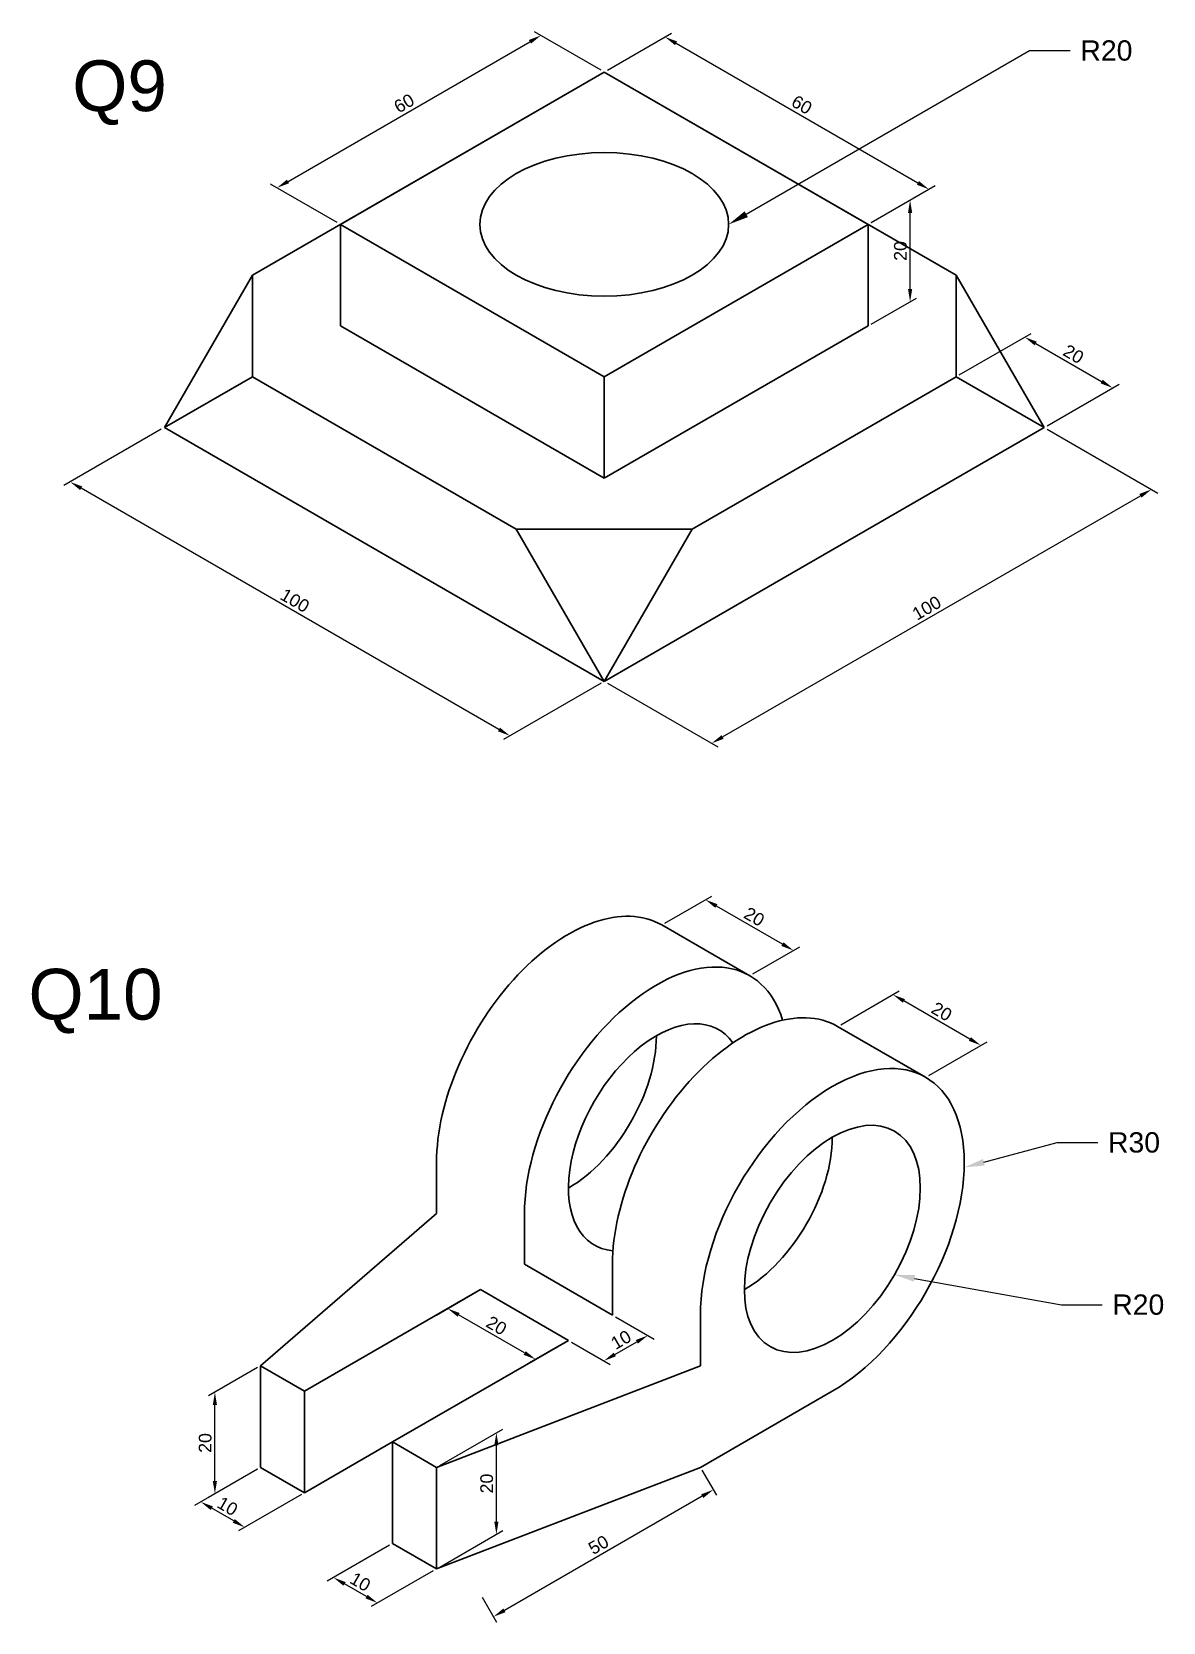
# Model space of a CAD drawing. Header units: millimetres. Extents: x 137 to 7220, y 7466 to 9893.
# Drawn here: x 3538.2 to 3761, y 7785 to 8098.3 of the extents above; entities that cross this region are included whole.
import ezdxf
from ezdxf import colors
from ezdxf.entities.mleader import LeaderData, LeaderLine
from ezdxf.math import Vec2, Vec3

# ---------------------------------------------------------------- set-up
doc = ezdxf.new("R2010")
doc.units = ezdxf.units.MM
doc.header["$PDMODE"] = 35
doc.header["$PDSIZE"] = 3
doc.layers.add('Dimensions', color=1, linetype='Continuous')
doc.layers.add('Text', color=7, linetype='Continuous')
doc.layers.add('Object', color=7, linetype='Continuous', lineweight=30)
doc.styles.get("Standard").update_dxf_attribs({"font": 'arial.ttf'})
doc.dimstyles.new('ISO-25', dxfattribs={"dimtxt": 2.5, "dimasz": 2.5, "dimexe": 1.25, "dimexo": 0.625, "dimtad": 1, "dimdec": 0, "dimtxsty": 'Standard', "dimcen": 2.5, "dimadec": 0, "dimazin": 0, "dimtfac": 1, "dimtdec": 0, "dimtmove": 0, "dimatfit": 3, "dimfxl": 1, "dimarcsym": 0})

# ---------------------------------------------------------------- blocks, each defined once
blk = doc.blocks.new('*D1016')
at = {"layer": 'Defpoints', "color": 0, "transparency": 16777216}
for p in [(3737.52, 8020.33), (3758.66, 8008.13), (3650.92, 7970.33)]:
    blk.add_point(p, dxfattribs=at)
at = {"layer": 'Dimensions', "color": 0, "lineweight": -2, "transparency": 16777216}
for p, q in [((3738.15, 8019.97), (3759.91, 8007.41)), ((3674.23, 7959.38), (3756.5, 8006.88)), ((3651.55, 7969.97), (3673.31, 7957.41))]:
    blk.add_line(p, q, dxfattribs=at)
at = {"layer": 'Dimensions', "color": 0, "transparency": 16777216}
for points in [[(3756.29, 8007.24), (3756.71, 8006.52), (3758.66, 8008.13)], [(3674.02, 7959.74), (3674.43, 7959.02), (3672.06, 7958.13)]]:
    blk.add_solid(points, dxfattribs=at)
at = {"layer": 'Dimensions', "color": 0, "transparency": 16777216, "insert": (3714.41, 7984.78), "char_height": 2.5, "attachment_point": 5, "rotation": 30}
blk.add_mtext('100', dxfattribs=at)
blk = doc.blocks.new('*D1017')
at = {"layer": 'Defpoints', "color": 0, "transparency": 16777216}
for p in [(3564.32, 8020.33), (3545.75, 8009.61), (3650.92, 7970.33)]:
    blk.add_point(p, dxfattribs=at)
at = {"layer": 'Dimensions', "color": 0, "lineweight": -2, "transparency": 16777216}
for p, q in [((3563.69, 8019.97), (3544.5, 8008.89)), ((3630.19, 7960.86), (3547.91, 8008.36)), ((3650.3, 7969.97), (3631.1, 7958.89))]:
    blk.add_line(p, q, dxfattribs=at)
at = {"layer": 'Dimensions', "color": 0, "transparency": 16777216}
for points in [[(3548.12, 8008.72), (3547.71, 8008), (3545.75, 8009.61)], [(3630.39, 7961.22), (3629.98, 7960.5), (3632.35, 7959.61)]]:
    blk.add_solid(points, dxfattribs=at)
at = {"layer": 'Dimensions', "color": 0, "transparency": 16777216, "insert": (3590, 7986.26), "char_height": 2.5, "attachment_point": 5, "rotation": 330}
blk.add_mtext('100', dxfattribs=at)
blk = doc.blocks.new('*D1018')
at = {"layer": 'Defpoints', "color": 0, "transparency": 16777216}
for p in [(3638.44, 8097.54), (3650.92, 8090.33), (3598.96, 8060.33)]:
    blk.add_point(p, dxfattribs=at)
at = {"layer": 'Dimensions', "color": 0, "lineweight": -2, "transparency": 16777216}
for p, q in [((3650.3, 8090.69), (3637.19, 8098.26)), ((3588.65, 8068.79), (3636.28, 8096.29)), ((3598.34, 8060.69), (3585.23, 8068.26))]:
    blk.add_line(p, q, dxfattribs=at)
at = {"layer": 'Dimensions', "color": 0, "transparency": 16777216}
for points in [[(3636.07, 8096.65), (3636.49, 8095.93), (3638.44, 8097.54)], [(3588.44, 8069.15), (3588.86, 8068.43), (3586.48, 8067.54)]]:
    blk.add_solid(points, dxfattribs=at)
at = {"layer": 'Dimensions', "color": 0, "transparency": 16777216, "insert": (3611.51, 8084.18), "char_height": 2.5, "attachment_point": 5, "rotation": 30}
blk.add_mtext('60', dxfattribs=at)
blk = doc.blocks.new('*D1019')
at = {"layer": 'Defpoints', "color": 0, "transparency": 16777216}
for p in [(3650.92, 8090.33), (3714.85, 8067.24), (3702.88, 8060.33)]:
    blk.add_point(p, dxfattribs=at)
at = {"layer": 'Dimensions', "color": 0, "lineweight": -2, "transparency": 16777216}
for p, q in [((3651.55, 8090.69), (3664.14, 8097.97)), ((3665.06, 8095.99), (3712.69, 8068.49)), ((3703.51, 8060.69), (3716.1, 8067.97))]:
    blk.add_line(p, q, dxfattribs=at)
at = {"layer": 'Dimensions', "color": 0, "transparency": 16777216}
for points in [[(3665.26, 8096.36), (3664.85, 8095.63), (3662.89, 8097.24)], [(3712.9, 8068.86), (3712.48, 8068.13), (3714.85, 8067.24)]]:
    blk.add_solid(points, dxfattribs=at)
at = {"layer": 'Dimensions', "color": 0, "transparency": 16777216, "insert": (3689.82, 8083.89), "char_height": 2.5, "attachment_point": 5, "rotation": 330}
blk.add_mtext('60', dxfattribs=at)
blk = doc.blocks.new('*D1020')
at = {"layer": 'Defpoints', "color": 0, "transparency": 16777216}
for p in [(3711.14, 8065.1), (3702.88, 8060.33), (3702.88, 8040.33)]:
    blk.add_point(p, dxfattribs=at)
at = {"layer": 'Dimensions', "color": 0, "lineweight": -2, "transparency": 16777216}
for p, q in [((3703.51, 8060.69), (3712.39, 8065.82)), ((3711.14, 8047.6), (3711.14, 8062.6)), ((3703.51, 8040.69), (3712.39, 8045.82))]:
    blk.add_line(p, q, dxfattribs=at)
at = {"layer": 'Dimensions', "color": 0, "transparency": 16777216}
for points in [[(3710.73, 8062.6), (3711.56, 8062.6), (3711.14, 8065.1)], [(3710.73, 8047.6), (3711.56, 8047.6), (3711.14, 8045.1)]]:
    blk.add_solid(points, dxfattribs=at)
at = {"layer": 'Dimensions', "color": 0, "transparency": 16777216, "insert": (3709.24, 8055.1), "char_height": 2.5, "attachment_point": 5, "rotation": 90}
blk.add_mtext('20', dxfattribs=at)
blk = doc.blocks.new('*D1021')
at = {"layer": 'Defpoints', "color": 0, "transparency": 16777216}
for p in [(3720.2, 8030.33), (3751.03, 8028.13), (3737.52, 8020.33)]:
    blk.add_point(p, dxfattribs=at)
at = {"layer": 'Dimensions', "color": 0, "lineweight": -2, "transparency": 16777216}
for p, q in [((3720.83, 8030.69), (3734.96, 8038.85)), ((3735.87, 8036.88), (3748.86, 8029.38)), ((3738.15, 8020.69), (3752.28, 8028.85))]:
    blk.add_line(p, q, dxfattribs=at)
at = {"layer": 'Dimensions', "color": 0, "transparency": 16777216}
for points in [[(3736.08, 8037.24), (3735.66, 8036.52), (3733.71, 8038.13)], [(3749.07, 8029.74), (3748.66, 8029.02), (3751.03, 8028.13)]]:
    blk.add_solid(points, dxfattribs=at)
at = {"layer": 'Dimensions', "color": 0, "transparency": 16777216, "insert": (3743.32, 8034.78), "char_height": 2.5, "attachment_point": 5, "rotation": 330}
blk.add_mtext('20', dxfattribs=at)
blk = doc.blocks.new('*D1022')
at = {"layer": 'Defpoints', "color": 0, "transparency": 16777216}
for p in [(3609.23, 7800.54), (3597.61, 7793.83), (3617.89, 7795.54)]:
    blk.add_point(p, dxfattribs=at)
at = {"layer": 'Dimensions', "color": 0, "lineweight": -2, "transparency": 16777216}
for p, q in [((3608.6, 7800.18), (3596.36, 7793.11)), ((3617.26, 7795.18), (3605.02, 7788.11)), ((3604.11, 7790.08), (3599.78, 7792.58))]:
    blk.add_line(p, q, dxfattribs=at)
at = {"layer": 'Dimensions', "color": 0, "transparency": 16777216}
for points in [[(3599.99, 7792.94), (3599.57, 7792.22), (3597.61, 7793.83)], [(3604.32, 7790.44), (3603.9, 7789.72), (3606.27, 7788.83)]]:
    blk.add_solid(points, dxfattribs=at)
at = {"layer": 'Dimensions', "color": 0, "transparency": 16777216, "insert": (3602.89, 7792.98), "char_height": 2.5, "attachment_point": 5, "rotation": 330}
blk.add_mtext('10', dxfattribs=at)
blk = doc.blocks.new('*D1023')
at = {"layer": 'Defpoints', "color": 0, "transparency": 16777216}
for p in [(3583.25, 7815.54), (3571.46, 7808.74), (3591.91, 7810.54)]:
    blk.add_point(p, dxfattribs=at)
at = {"layer": 'Dimensions', "color": 0, "lineweight": -2, "transparency": 16777216}
for p, q in [((3582.62, 7815.18), (3570.21, 7808.01)), ((3591.28, 7810.18), (3578.87, 7803.01)), ((3577.96, 7804.99), (3573.63, 7807.49))]:
    blk.add_line(p, q, dxfattribs=at)
at = {"layer": 'Dimensions', "color": 0, "transparency": 16777216}
for points in [[(3573.84, 7807.85), (3573.42, 7807.13), (3571.46, 7808.74)], [(3578.17, 7805.35), (3577.75, 7804.63), (3580.12, 7803.74)]]:
    blk.add_solid(points, dxfattribs=at)
at = {"layer": 'Dimensions', "color": 0, "transparency": 16777216, "insert": (3576.74, 7807.88), "char_height": 2.5, "attachment_point": 5, "rotation": 330}
blk.add_mtext('10', dxfattribs=at)
blk = doc.blocks.new('*D1024')
at = {"layer": 'Defpoints', "color": 0, "transparency": 16777216}
for p in [(3583.25, 7835.54), (3574.25, 7830.34), (3583.25, 7815.54)]:
    blk.add_point(p, dxfattribs=at)
at = {"layer": 'Dimensions', "color": 0, "lineweight": -2, "transparency": 16777216}
for p, q in [((3582.62, 7835.18), (3573, 7829.62)), ((3574.25, 7812.84), (3574.25, 7827.84)), ((3582.62, 7815.18), (3573, 7809.62))]:
    blk.add_line(p, q, dxfattribs=at)
at = {"layer": 'Dimensions', "color": 0, "transparency": 16777216}
for points in [[(3573.83, 7827.84), (3574.66, 7827.84), (3574.25, 7830.34)], [(3573.83, 7812.84), (3574.66, 7812.84), (3574.25, 7810.34)]]:
    blk.add_solid(points, dxfattribs=at)
at = {"layer": 'Dimensions', "color": 0, "transparency": 16777216, "insert": (3572.34, 7820.34), "char_height": 2.5, "attachment_point": 5, "rotation": 90}
blk.add_mtext('20', dxfattribs=at)
blk = doc.blocks.new('*D1025')
at = {"layer": 'Defpoints', "color": 0, "transparency": 16777216}
for p in [(3629.68, 7822.35), (3617.89, 7815.54), (3617.89, 7795.54)]:
    blk.add_point(p, dxfattribs=at)
at = {"layer": 'Dimensions', "color": 0, "lineweight": -2, "transparency": 16777216}
for p, q in [((3618.51, 7815.9), (3630.93, 7823.07)), ((3629.68, 7804.85), (3629.68, 7819.85)), ((3618.51, 7795.9), (3630.93, 7803.07))]:
    blk.add_line(p, q, dxfattribs=at)
at = {"layer": 'Dimensions', "color": 0, "transparency": 16777216}
for points in [[(3629.26, 7819.85), (3630.1, 7819.85), (3629.68, 7822.35)], [(3629.26, 7804.85), (3630.1, 7804.85), (3629.68, 7802.35)]]:
    blk.add_solid(points, dxfattribs=at)
at = {"layer": 'Dimensions', "color": 0, "transparency": 16777216, "insert": (3627.78, 7812.35), "char_height": 2.5, "attachment_point": 5, "rotation": 90}
blk.add_mtext('20', dxfattribs=at)
blk = doc.blocks.new('*D1026')
at = {"layer": 'Defpoints', "color": 0, "transparency": 16777216}
for p in [(3669.85, 7815.54), (3626.55, 7790.54), (3629.1, 7786.12)]:
    blk.add_point(p, dxfattribs=at)
at = {"layer": 'Dimensions', "color": 0, "lineweight": -2, "transparency": 16777216}
for p, q in [((3670.16, 7815), (3673.02, 7810.04)), ((3670.23, 7809.87), (3631.26, 7787.37)), ((3626.86, 7790), (3629.72, 7785.04))]:
    blk.add_line(p, q, dxfattribs=at)
at = {"layer": 'Dimensions', "color": 0, "transparency": 16777216}
for points in [[(3670.02, 7810.24), (3670.44, 7809.51), (3672.4, 7811.12)], [(3631.05, 7787.74), (3631.47, 7787.01), (3629.1, 7786.12)]]:
    blk.add_solid(points, dxfattribs=at)
at = {"layer": 'Dimensions', "color": 0, "transparency": 16777216, "insert": (3649.8, 7800.27), "char_height": 2.5, "attachment_point": 5, "rotation": 30}
blk.add_mtext('50', dxfattribs=at)
blk = doc.blocks.new('*D1027')
at = {"layer": 'Defpoints', "color": 0, "transparency": 16777216}
for p in [(3626.55, 7850.54), (3620.09, 7846.81), (3643.87, 7840.54)]:
    blk.add_point(p, dxfattribs=at)
at = {"layer": 'Dimensions', "color": 0, "lineweight": -2, "transparency": 16777216}
for p, q in [((3625.92, 7850.18), (3618.84, 7846.09)), ((3635.24, 7838.06), (3622.25, 7845.56)), ((3643.24, 7840.18), (3636.16, 7836.09))]:
    blk.add_line(p, q, dxfattribs=at)
at = {"layer": 'Dimensions', "color": 0, "transparency": 16777216}
for points in [[(3622.46, 7845.92), (3622.04, 7845.2), (3620.09, 7846.81)], [(3635.45, 7838.42), (3635.03, 7837.7), (3637.41, 7836.81)]]:
    blk.add_solid(points, dxfattribs=at)
at = {"layer": 'Dimensions', "color": 0, "transparency": 16777216, "insert": (3629.7, 7843.46), "char_height": 2.5, "attachment_point": 5, "rotation": 330}
blk.add_mtext('20', dxfattribs=at)
blk = doc.blocks.new('*D931')
at = {"layer": 'Defpoints', "color": 0, "transparency": 16777216}
for p in [(3652.53, 7845.54), (3643.87, 7840.54), (3659.5, 7841.51)]:
    blk.add_point(p, dxfattribs=at)
at = {"layer": 'Dimensions', "color": 0, "lineweight": -2, "transparency": 16777216}
for p, q in [((3653.15, 7845.18), (3660.75, 7840.79)), ((3644.49, 7840.18), (3652.09, 7835.79)), ((3653.01, 7837.76), (3657.34, 7840.26))]:
    blk.add_line(p, q, dxfattribs=at)
at = {"layer": 'Dimensions', "color": 0, "transparency": 16777216}
for points in [[(3657.13, 7840.62), (3657.54, 7839.9), (3659.5, 7841.51)], [(3652.8, 7838.12), (3653.21, 7837.4), (3650.84, 7836.51)]]:
    blk.add_solid(points, dxfattribs=at)
at = {"layer": 'Dimensions', "color": 0, "transparency": 16777216, "insert": (3654.22, 7840.66), "char_height": 2.5, "attachment_point": 5, "rotation": 30}
blk.add_mtext('10', dxfattribs=at)
blk = doc.blocks.new('*D1028')
at = {"layer": 'Defpoints', "color": 0, "transparency": 16777216}
for p in [(3707.76, 7908.64), (3696.88, 7902.36), (3714.2, 7892.36)]:
    blk.add_point(p, dxfattribs=at)
at = {"layer": 'Dimensions', "color": 0, "lineweight": -2, "transparency": 16777216}
for p, q in [((3697.5, 7902.72), (3709.01, 7909.36)), ((3722.91, 7899.89), (3709.92, 7907.39)), ((3714.83, 7892.72), (3726.33, 7899.36))]:
    blk.add_line(p, q, dxfattribs=at)
at = {"layer": 'Dimensions', "color": 0, "transparency": 16777216}
for points in [[(3710.13, 7907.75), (3709.72, 7907.03), (3707.76, 7908.64)], [(3723.12, 7900.25), (3722.71, 7899.53), (3725.08, 7898.64)]]:
    blk.add_solid(points, dxfattribs=at)
at = {"layer": 'Dimensions', "color": 0, "transparency": 16777216, "insert": (3717.37, 7905.29), "char_height": 2.5, "attachment_point": 5, "rotation": 330}
blk.add_mtext('20', dxfattribs=at)
blk = doc.blocks.new('*D1029')
at = {"layer": 'Defpoints', "color": 0, "transparency": 16777216}
for p in [(3670.85, 7927.33), (3662.24, 7922.36), (3679.56, 7912.36)]:
    blk.add_point(p, dxfattribs=at)
at = {"layer": 'Dimensions', "color": 0, "lineweight": -2, "transparency": 16777216}
for p, q in [((3662.86, 7922.72), (3672.1, 7928.05)), ((3686, 7918.58), (3673.01, 7926.08)), ((3680.18, 7912.72), (3689.42, 7918.05))]:
    blk.add_line(p, q, dxfattribs=at)
at = {"layer": 'Dimensions', "color": 0, "transparency": 16777216}
for points in [[(3673.22, 7926.44), (3672.8, 7925.72), (3670.85, 7927.33)], [(3686.21, 7918.94), (3685.79, 7918.22), (3688.17, 7917.33)]]:
    blk.add_solid(points, dxfattribs=at)
at = {"layer": 'Dimensions', "color": 0, "transparency": 16777216, "insert": (3680.46, 7923.98), "char_height": 2.5, "attachment_point": 5, "rotation": 330}
blk.add_mtext('20', dxfattribs=at)

msp = doc.modelspace()

# ---------------------------------------------------------------- linework, layer by layer
at = {"layer": 'Object'}
for p, q in [((3581.64, 8050.334), (3650.922, 8090.334)), ((3598.961, 8060.334), (3650.922, 8090.334)), ((3650.922, 8090.334), (3720.204, 8050.334)), ((3650.922, 8090.334), (3702.884, 8060.334)), ((3598.961, 8040.334), (3598.961, 8060.334)), ((3650.922, 8030.334), (3598.961, 8060.334)), ((3702.884, 8060.334), (3650.922, 8030.334)), ((3702.884, 8060.334), (3650.922, 8030.334)), ((3702.884, 8040.334), (3702.884, 8060.334)), ((3581.64, 8050.334), (3564.32, 8020.334)), ((3581.64, 8030.334), (3581.64, 8050.334)), ((3720.204, 8050.334), (3737.525, 8020.334)), ((3720.204, 8030.334), (3720.204, 8050.334)), ((3598.961, 8040.334), (3650.922, 8010.334)), ((3650.922, 8010.334), (3702.884, 8040.334)), ((3650.922, 8010.334), (3702.884, 8040.334)), ((3564.32, 8020.334), (3581.64, 8030.334)), ((3633.602, 8000.334), (3581.64, 8030.334)), ((3650.922, 8030.334), (3650.922, 8010.334)), ((3720.204, 8030.334), (3668.243, 8000.334)), ((3720.204, 8030.334), (3737.525, 8020.334)), ((3720.204, 8030.334), (3737.525, 8020.334)), ((3650.922, 7970.334), (3564.32, 8020.334)), ((3737.525, 8020.334), (3650.922, 7970.334)), ((3633.602, 8000.334), (3650.922, 7970.334)), ((3633.602, 8000.334), (3668.243, 8000.334)), ((3668.243, 8000.334), (3650.922, 7970.334)), ((3679.559, 7912.359), (3662.239, 7922.359)), ((3714.2, 7892.359), (3696.88, 7902.359)), ((3617.887, 7865.539), (3617.887, 7875.539)), ((3617.887, 7875.539), (3617.887, 7865.539)), ((3617.887, 7865.539), (3583.246, 7835.539)), ((3635.207, 7855.539), (3635.207, 7865.539)), ((3652.528, 7845.539), (3635.207, 7855.539)), ((3652.528, 7845.539), (3652.528, 7855.539)), ((3626.547, 7850.539), (3591.906, 7830.539)), ((3617.887, 7845.539), (3626.547, 7850.539)), ((3643.867, 7840.539), (3626.547, 7850.539)), ((3669.848, 7845.539), (3669.848, 7835.539)), ((3609.226, 7820.539), (3643.867, 7840.539)), ((3583.246, 7815.539), (3583.246, 7835.539)), ((3583.246, 7835.539), (3591.906, 7830.539)), ((3669.848, 7835.539), (3617.887, 7815.539)), ((3591.906, 7830.539), (3591.906, 7810.539)), ((3669.848, 7815.539), (3695.829, 7830.539)), ((3591.906, 7810.539), (3609.226, 7820.539)), ((3609.226, 7800.539), (3609.226, 7820.539)), ((3609.226, 7820.539), (3617.887, 7815.539)), ((3591.906, 7810.539), (3583.246, 7815.539)), ((3617.887, 7795.539), (3669.848, 7815.539)), ((3617.887, 7815.539), (3617.887, 7795.539)), ((3617.887, 7795.539), (3609.226, 7800.539))]:
    msp.add_line(p, q, dxfattribs=at)
for centre, major_axis in [((3650.922, 8060.334), (-24.495, 0)), ((3695.829, 7860.539), (-12.247, -21.213))]:
    msp.add_ellipse(centre, major_axis=major_axis, ratio=0.5773503, dxfattribs=at)
for centre, major_axis, start_param, end_param in [((3643.867, 7890.539), (-18.371, -31.82), 3.1415927, 5.4977871), ((3661.188, 7880.539), (-18.371, -31.82), 2.65071, 5.4977871), ((3678.508, 7870.539), (-18.371, -31.82), 3.1415927, 5.4977871), ((3661.188, 7880.539), (-12.247, -21.213), 2.8732176, 6.5515604), ((3643.867, 7890.539), (-12.247, -21.213), 0.7853982, 2.3561945), ((3695.829, 7860.539), (-18.371, -31.82), 0.7853982, 5.4977871), ((3678.508, 7870.539), (-12.247, -21.213), 2.8732176, 2.8797933), ((3678.508, 7870.539), (-12.247, -21.213), 7.0685835, 8.6393798)]:
    msp.add_ellipse(centre, major_axis=major_axis, ratio=0.5773503, start_param=start_param, end_param=end_param, dxfattribs=at)

# ---------------------------------------------------------------- texts
at = {"layer": 'Text'}
for s, p in [('Q9', (3546.163, 8082.634)), ('Q10', (3537.535, 7903.717))]:
    msp.add_text(s, height=10, dxfattribs=at).set_placement(p)

# ---------------------------------------------------------------- dimensions: what is measured, and where the dimension line sits
at = {"layer": 'Dimensions'}
for p1, p2, distance, picture, middle in [((3598.961, 8060.334), (3650.922, 8090.334), 12.478, '*D1018', (3611.513, 8084.185)), ((3650.922, 8090.334), (3702.884, 8060.334), 11.969, '*D1019', (3689.823, 8083.891)), ((3720.204, 8030.334), (3737.525, 8020.334), 13.504, '*D1021', (3743.319, 8034.777)), ((3650.922, 7970.334), (3564.32, 8020.334), 18.571, '*D1017', (3590.001, 7986.259)), ((3650.922, 7970.334), (3737.525, 8020.334), -21.139, '*D1016', (3714.411, 7984.776)), ((3679.559, 7912.359), (3662.239, 7922.359), -8.608, '*D1029', (3680.458, 7923.975)), ((3714.2, 7892.359), (3696.88, 7902.359), -10.879, '*D1028', (3717.37, 7905.287)), ((3643.867, 7840.539), (3626.547, 7850.539), 6.46, '*D1027', (3629.698, 7843.456)), ((3643.867, 7840.539), (3652.528, 7845.539), -6.973, '*D931', (3654.22, 7840.66)), ((3591.906, 7810.539), (3583.246, 7815.539), 11.782, '*D1023', (3576.745, 7807.883)), ((3669.848, 7815.539), (3626.547, 7790.539), 5.098, '*D1026', (3649.796, 7800.271)), ((3617.887, 7795.539), (3609.226, 7800.539), 11.614, '*D1022', (3602.894, 7792.98))]:
    dim = msp.add_aligned_dim(p1=p1, p2=p2, distance=distance, dimstyle='ISO-25', dxfattribs=at)
    dim.commit()
    dim.dimension.update_dxf_attribs({"geometry": picture, "text_midpoint": middle})
for base, p1, p2, picture, middle in [((3711.142, 8065.102), (3702.884, 8040.334), (3702.884, 8060.334), '*D1020', (3709.241, 8055.102)), ((3574.245, 7830.343), (3583.246, 7815.539), (3583.246, 7835.539), '*D1024', (3572.344, 7820.343)), ((3629.678, 7822.347), (3617.887, 7795.539), (3617.887, 7815.539), '*D1025', (3627.777, 7812.347))]:
    dim = msp.add_linear_dim(base=base, p1=p1, p2=p2, angle=90, dimstyle='ISO-25', dxfattribs=at)
    dim.commit()
    dim.dimension.update_dxf_attribs({"geometry": picture, "text_midpoint": middle})

# ---------------------------------------------------------------- leaders
ml = msp.add_multileader_mtext('Standard', dxfattribs=at)
ml.set_content('R20', color=256)
ml.set_leader_properties()
ml.build(insert=Vec2(0, 0))
ctx = ml.context
ctx.base_point, ctx.plane_origin = Vec3(3742.677, 8094.547), Vec3(3675.417, 8060.334)
notes = []
notes.append((ctx, [(0, (1, 1, 0), (3734.677, 8094.547), (1, 0), 8, [(0, [(3675.417, 8060.334)], 0, [])])]))
ctx.mtext.insert, ctx.mtext.flow_direction = Vec3(3744.677, 8096.581), 5
ml = msp.add_multileader_mtext('Standard', dxfattribs=at)
ml.set_content('R30', color=256)
ml.set_leader_properties()
ml.build(insert=Vec2(0, 0))
ctx = ml.context
ctx.base_point, ctx.plane_origin = Vec3(3748.111, 7879.5), Vec3(3721.797, 7874.593)
notes.append((ctx, [(0, (1, 1, 0), (3740.111, 7879.5), (1, 0), 8, [(0, [(3721.797, 7874.593)], 0, [])])]))
ctx.mtext.insert, ctx.mtext.flow_direction = Vec3(3750.111, 7881.535), 5
ml = msp.add_multileader_mtext('Standard', dxfattribs=at)
ml.set_content('R20', color=256)
ml.set_leader_properties()
ml.build(insert=Vec2(0, 0))
ctx = ml.context
ctx.base_point, ctx.plane_origin = Vec3(3748.949, 7847.556), Vec3(3708.076, 7853.468)
notes.append((ctx, [(0, (1, 1, 0), (3740.949, 7847.556), (1, 0), 8, [(0, [(3708.076, 7853.468)], 0, [])])]))
ctx.mtext.insert, ctx.mtext.flow_direction = Vec3(3750.949, 7849.59), 5
for ctx, leaders in notes:
    for number, flags, end, landing, length, lines in leaders:
        leader = LeaderData()
        leader.index, (leader.has_last_leader_line, leader.has_dogleg_vector, leader.attachment_direction) = number, flags
        leader.last_leader_point, leader.dogleg_vector, leader.dogleg_length = Vec3(end), Vec3(landing), length
        for number, points, colour, breaks in lines:
            line = LeaderLine()
            line.index, line.vertices, line.color, line.breaks = number, Vec3.list(points), colors.encode_raw_color(colour), breaks
            leader.lines.append(line)
        ctx.leaders.append(leader)

doc.saveas('drawing.dxf')
